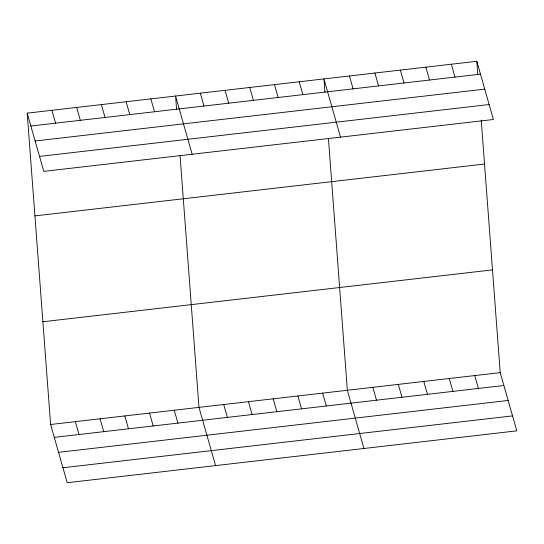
<?xml version="1.0" encoding="UTF-8"?>
<svg xmlns="http://www.w3.org/2000/svg" width="544" height="544" viewBox="0 0 544 544"><rect width="100%" height="100%" fill="white"/><g stroke="black" fill="none" stroke-linecap="round" stroke-linejoin="round"><path stroke-width="0.82" d="M27.2 113.145L476.802 61.282L493.388 119.503L43.785 171.367L27.2 113.145L50.612 424.497L67.198 482.718L516.8 430.855L500.215 372.633L481.229 120.115M30.865 126.018L480.468 74.154M35.129 140.984L484.731 89.121M39.522 156.4L489.124 104.536M34.925 215.893L484.527 164.03M42.888 321.756L492.49 269.885M50.612 424.497L500.215 372.633M54.278 437.369L503.88 385.506M58.541 452.336L508.144 400.466M62.934 467.752L512.536 415.888M451.323 64.226L454.988 77.092M425.85 67.164L429.515 80.036M400.37 70.101L404.036 82.974M474.735 375.571L478.407 388.443M374.891 73.039L378.556 85.911M449.262 378.508L452.928 391.381M349.418 75.976L353.083 88.849M423.783 381.453L427.448 394.318M340.524 137.136L323.938 78.921L324.931 92.174M398.303 384.39L401.975 397.263M299.207 81.77L302.879 94.642M372.83 387.328L376.496 400.2M274.482 84.626L278.147 97.492M363.936 448.487L347.351 390.266L328.426 138.577M249.75 87.475L253.422 100.348M322.626 393.122L326.291 405.987M225.026 90.331L228.691 103.197M297.894 395.971L301.56 408.843M200.294 93.18L203.966 106.053M273.17 398.827L276.835 411.692M192.154 154.251L175.569 96.036L176.569 109.29M248.438 401.676L252.103 414.548M150.838 98.886L154.51 111.758M223.713 404.532L227.378 417.398M126.113 101.742L129.778 114.607M215.567 465.603L198.982 407.381L180.057 155.693M101.381 104.591L105.053 117.463M174.257 410.237L177.922 423.103M76.656 107.44L80.322 120.312M149.525 413.086L153.19 425.959M51.925 110.296L55.597 123.168M124.8 415.942L128.466 428.808M100.069 418.792L103.734 431.664M75.344 421.648L79.009 434.513M476.802 61.282L477.802 74.542"/></g></svg>
